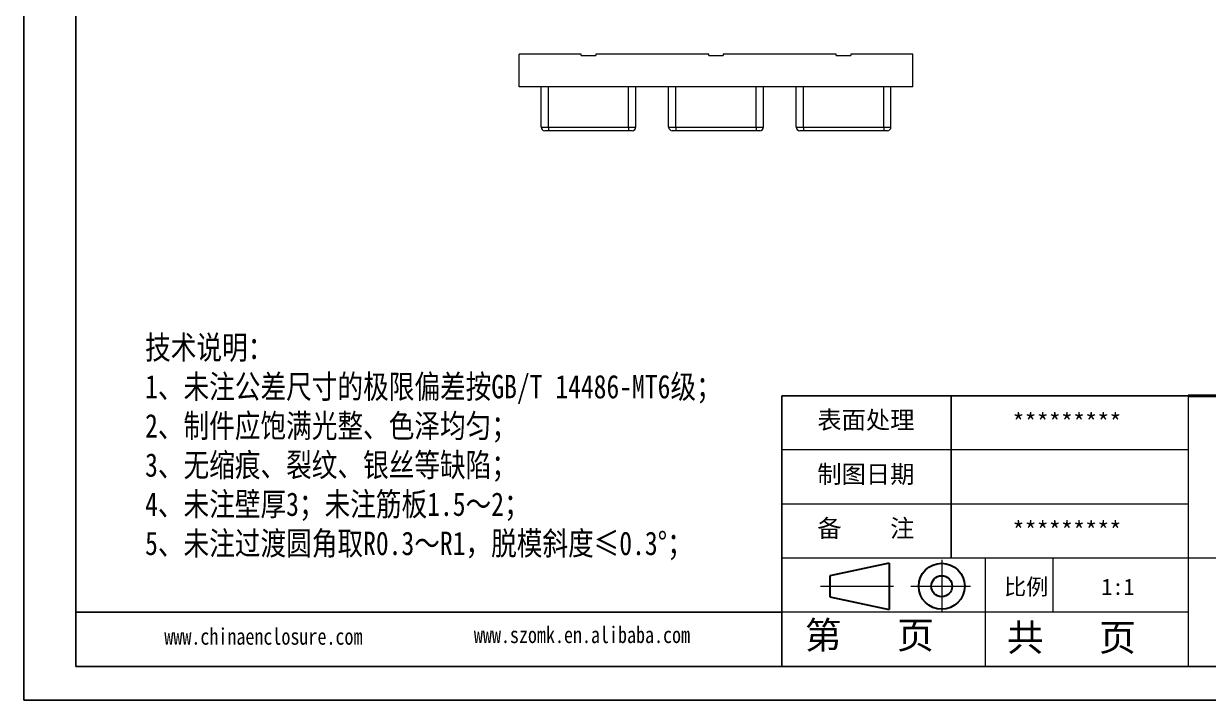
# Model space of a CAD drawing. Header units: inches. Extents: x 1430 to 4816, y 541 to 1061.
# Drawn here: x 4540.1 to 4702.6, y 573 to 665.8 of the extents above; entities that cross this region are included whole.
import ezdxf

# ---------------------------------------------------------------- set-up
doc = ezdxf.new("R2010")
doc.units = ezdxf.units.IN
doc.linetypes.add('CENTER2', pattern=[28.575, 19.05, -3.175, 3.175, -3.175])
doc.layers.add('文字', color=81, linetype='Continuous')
for name, color, linetype, lineweight in [('粗实线', 7, 'Continuous', 30), ('细实线', 3, 'Continuous', 9), ('细点划线', 2, 'CENTER2', 9)]:
    doc.layers.add(name, color=color, linetype=linetype, lineweight=lineweight)
doc.styles.get("Standard").update_dxf_attribs({"font": 'txt', "bigfont": 'gbcbig.shx'})
doc.styles.add('宋体', font='', dxfattribs={"width": 0.8, "height": 3.5})
doc.styles.get('宋体').set_extended_font_data('SimSun')

msp = doc.modelspace()

# ---------------------------------------------------------------- linework, layer by layer
for p, q in [((4540.095, 767.996), (4540.095, 572.957)), ((4547.233, 763.353), (4547.233, 577.601)), ((4540.095, 663.253), (4540.095, 572.957)), ((4699.842, 614.751), (4644.116, 614.751)), ((4644.116, 577.601), (4644.116, 614.751)), ((4667.335, 592.461), (4667.335, 614.751)), ((4644.116, 585.031), (4547.233, 585.031)), ((4547.233, 577.601), (4811.293, 577.601)), ((4540.095, 572.957), (4815.937, 572.957)), ((4540.095, 572.957), (4667.8, 572.957))]:
    msp.add_line(p, q)
at = {"color": 7, "linetype": 'Continuous', "lineweight": 15}
for p, q in [((4608.07, 657.11), (4608.07, 661.61)), ((4616.57, 661.61), (4608.07, 661.61)), ((4616.57, 661.41), (4616.57, 661.61)), ((4616.57, 661.41), (4618.57, 661.41)), ((4618.57, 661.61), (4618.57, 661.41)), ((4634.07, 661.61), (4618.57, 661.61)), ((4634.07, 661.41), (4634.07, 661.61)), ((4634.07, 661.41), (4636.07, 661.41)), ((4651.57, 661.61), (4636.07, 661.61)), ((4636.07, 661.61), (4636.07, 661.41)), ((4651.57, 661.41), (4651.57, 661.61)), ((4651.57, 661.41), (4653.57, 661.41)), ((4653.57, 661.61), (4653.57, 661.41)), ((4662.07, 661.61), (4653.57, 661.61)), ((4662.07, 657.11), (4662.07, 661.61)), ((4662.07, 657.11), (4608.07, 657.11)), ((4611.07, 651.61), (4611.07, 657.11)), ((4612.07, 651.61), (4612.07, 657.11)), ((4623.07, 651.61), (4623.07, 657.11)), ((4624.07, 651.61), (4624.07, 657.11)), ((4628.57, 651.61), (4628.57, 657.11)), ((4629.57, 651.61), (4629.57, 657.11)), ((4640.57, 651.61), (4640.57, 657.11)), ((4641.57, 651.61), (4641.57, 657.11)), ((4646.07, 651.61), (4646.07, 657.11)), ((4647.07, 651.61), (4647.07, 657.11)), ((4658.07, 651.61), (4658.07, 657.11)), ((4659.07, 651.61), (4659.07, 657.11)), ((4611.07, 651.61), (4612.07, 651.61)), ((4612.07, 651.11), (4611.57, 651.11)), ((4612.07, 651.61), (4623.07, 651.61)), ((4612.07, 651.61), (4612.07, 651.11)), ((4623.07, 651.11), (4612.07, 651.11)), ((4623.07, 651.61), (4624.07, 651.61)), ((4623.07, 651.61), (4623.07, 651.11)), ((4623.57, 651.11), (4623.07, 651.11)), ((4628.57, 651.61), (4629.57, 651.61)), ((4629.57, 651.11), (4629.07, 651.11)), ((4629.57, 651.61), (4640.57, 651.61)), ((4629.57, 651.61), (4629.57, 651.11)), ((4640.57, 651.11), (4629.57, 651.11)), ((4640.57, 651.61), (4641.57, 651.61)), ((4640.57, 651.61), (4640.57, 651.11)), ((4641.07, 651.11), (4640.57, 651.11)), ((4646.07, 651.61), (4647.07, 651.61)), ((4647.07, 651.11), (4646.57, 651.11)), ((4647.07, 651.61), (4658.07, 651.61)), ((4647.07, 651.61), (4647.07, 651.11)), ((4658.07, 651.11), (4647.07, 651.11)), ((4658.07, 651.61), (4659.07, 651.61)), ((4658.07, 651.61), (4658.07, 651.11)), ((4658.57, 651.11), (4658.07, 651.11))]:
    msp.add_line(p, q, dxfattribs=at)
for centre, start, end in [((4611.57, 651.61), 180, 270), ((4623.57, 651.61), 270, 0), ((4629.07, 651.61), 180, 270), ((4641.07, 651.61), 270, 0), ((4646.57, 651.61), 180, 270), ((4658.57, 651.61), 270, 0)]:
    msp.add_arc(centre, 0.5, start, end, dxfattribs=at)
at = {"layer": '粗实线', "color": 7, "lineweight": 40}
msp.add_line((4811.293, 614.751), (4699.842, 614.751), dxfattribs=at)
at = {"layer": '粗实线', "color": 7}
for p, q in [((4658.801, 591.766), (4650.683, 590.045)), ((4658.801, 591.766), (4658.801, 585.403)), ((4650.683, 590.045), (4650.683, 587.174)), ((4650.683, 587.174), (4658.801, 585.403))]:
    msp.add_line(p, q, dxfattribs=at)
for radius in [3.156, 1.436]:
    msp.add_circle((4666.026, 588.609), radius, dxfattribs=at)
at = {"layer": '细实线', "color": 7}
for p, q in [((4699.842, 614.751), (4699.842, 577.601)), ((4699.842, 607.321), (4644.116, 607.321)), ((4699.842, 599.891), (4644.116, 599.891)), ((4811.293, 592.461), (4644.116, 592.461)), ((4671.979, 592.461), (4671.979, 577.601)), ((4681.267, 592.461), (4681.267, 585.031)), ((4699.842, 585.031), (4644.116, 585.031))]:
    msp.add_line(p, q, dxfattribs=at)
at = {"layer": '细点划线', "color": 7}
for p, q in [((4666.026, 592.243), (4666.026, 585.031)), ((4649.388, 588.609), (4659.423, 588.609)), ((4661.805, 588.609), (4669.963, 588.609))]:
    msp.add_line(p, q, dxfattribs=at)

# ---------------------------------------------------------------- texts
at = {"char_height": 2.44351, "width": 1388.76888, "attachment_point": 1}
for s, insert in [('{\\fSimHei|b0|i0|c134|p49;表面处理}', (4648.962, 612.642)), ('{\\fSimHei|b0|i0|c134|p49;*********}', (4675.725, 612.328)), ('{\\fSimHei|b0|i0|c134|p49;制图日期}', (4648.962, 605.212)), ('{\\fSimHei|b0|i0|c134|p49;备    注}', (4648.962, 597.782)), ('{\\fSimHei|b0|i0|c134|p49;*********}', (4675.725, 597.468))]:
    msp.add_mtext(s, dxfattribs=dict(at, insert=insert))
at = {"layer": '文字', "color": 0, "attachment_point": 1, "style": '宋体'}
for s, insert, char_height, width in [('{\\H1.111x;技术说明：\\P1、未注公差尺寸的极限偏差按GB/T 14486-MT6级；\\P2、制件应饱满光整、色泽均匀；\\P3、无缩痕、裂纹、银丝等缺陷；\\P4、未注壁厚3；未注筋板1.5～2；\\P5、未注过渡圆角取R0.3～R1，脱模斜度≤0.3%%D；}', (4556.749, 622.985), 2.90238, 105.7143), ('www.chinaenclosure.com', (4559.389, 582.856), 2.2703, 39.88705), ('www.szomk.en.alibaba.com', (4601.853, 583.081), 2.2703, 39.88705)]:
    msp.add_mtext(s, dxfattribs=dict(at, insert=insert, char_height=char_height, width=width))
at = {"layer": '细实线', "color": 7, "attachment_point": 1}
for s, insert, char_height, width in [('{\\fSimSun|b0|i0|c134|p54;比例}', (4674.58, 589.647), 2.22903, 9.78473), ('{\\fSimSun|b0|i0|c134|p54;1:1}', (4687.931, 589.647), 2.22903, 9.78473), ('{\\fSimSun|b0|i0|c134|p54;第   页}', (4647.243, 583.754), 3.71504, 27.86281), ('{\\fSimSun|b0|i0|c134|p54; 共   页}', (4672.434, 583.438), 3.71504, 27.86281)]:
    msp.add_mtext(s, dxfattribs=dict(at, insert=insert, char_height=char_height, width=width))

doc.saveas('drawing.dxf')
